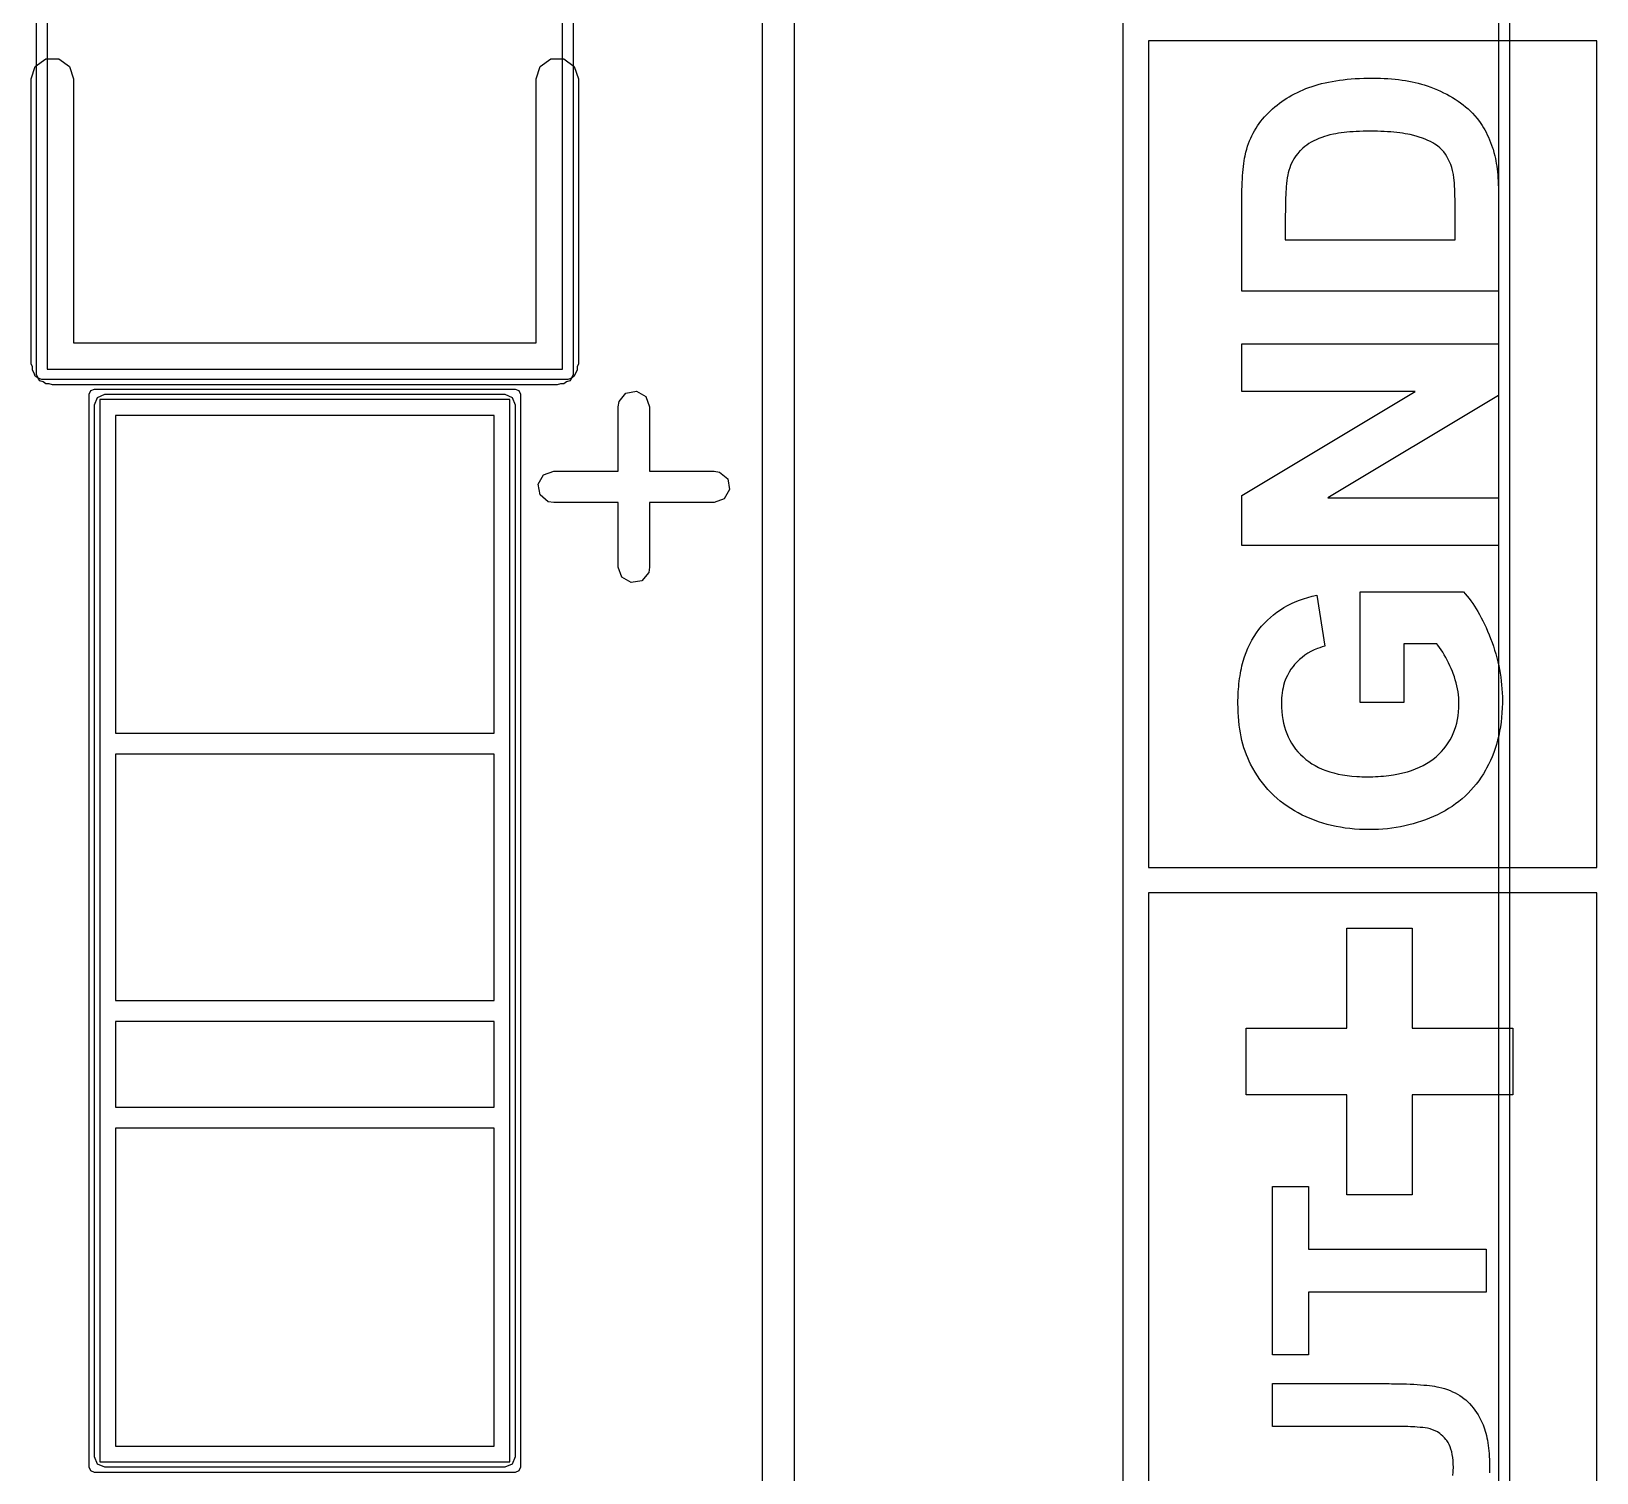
# Model space of a CAD drawing. Extents: x 107 to 207, y -142 to -86.
# Drawn here: x 190.47 to 197.91, y -107.18 to -100.32 of the extents above; entities that cross this region are included whole.
import ezdxf

# ---------------------------------------------------------------- set-up
doc = ezdxf.new("R2010")
doc.units = 0
doc.layers.add('BLACK', color=7, linetype='CONTINUOUS')

msp = doc.modelspace()

# ---------------------------------------------------------------- linework, layer by layer
at = {"layer": 'BLACK', "linetype": 'CONTINUOUS'}
for p, q in [((193.95, -134.679373), (193.95, -86.11)), ((197.45, -110.43), (197.45, -94.18)), ((197.5, -94.205), (197.5, -110.405)), ((195.665, -109.99), (195.665, -94.6392)), ((194.1, -95.785), (194.1, -132.185)), ((190.5, -101.955), (190.5, -97.145)), ((193.05, -97.145), (193.05, -101.955)), ((190.55, -97.17), (190.55, -101.93)), ((193, -101.93), (193, -97.17)), ((195.785, -100.37), (195.785, -104.3)), ((197.915, -100.37), (195.785, -100.37)), ((197.915, -104.3), (197.915, -100.37)), ((190.475, -100.55), (190.494098, -100.491221)), ((190.494098, -100.491221), (190.544098, -100.454894)), ((190.544098, -100.454894), (190.605902, -100.454894)), ((190.605902, -100.454894), (190.655902, -100.491221)), ((190.655902, -100.491221), (190.675, -100.55)), ((192.875, -100.55), (192.894098, -100.491221)), ((192.894098, -100.491221), (192.944098, -100.454894)), ((192.944098, -100.454894), (193.005902, -100.454894)), ((193.005902, -100.454894), (193.055902, -100.491221)), ((193.055902, -100.491221), (193.075, -100.55)), ((190.475, -101.905), (190.475, -100.55)), ((190.675, -100.55), (190.675, -101.805)), ((192.875, -101.805), (192.875, -100.55)), ((193.075, -100.55), (193.075, -101.905)), ((196.547508, -100.591503), (196.561984, -100.586415)), ((196.561984, -100.586415), (196.57678, -100.581624)), ((196.57678, -100.581624), (196.592003, -100.577142)), ((196.592003, -100.577142), (196.607655, -100.572969)), ((196.607655, -100.572969), (196.623735, -100.569105)), ((196.623735, -100.569105), (196.640243, -100.56555)), ((196.640243, -100.56555), (196.657179, -100.562304)), ((196.657179, -100.562304), (196.674544, -100.559367)), ((196.674544, -100.559367), (196.692337, -100.55674)), ((196.692337, -100.55674), (196.710557, -100.554421)), ((196.710557, -100.554421), (196.729207, -100.552412)), ((196.729207, -100.552412), (196.748284, -100.550712)), ((196.748284, -100.550712), (196.767789, -100.549321)), ((196.767789, -100.549321), (196.787723, -100.548239)), ((196.787723, -100.548239), (196.808085, -100.547466)), ((196.808085, -100.547466), (196.828875, -100.547003)), ((196.828875, -100.547003), (196.850093, -100.546848)), ((196.850093, -100.546848), (196.868726, -100.546993)), ((196.868726, -100.546993), (196.887036, -100.54743)), ((196.887036, -100.54743), (196.905024, -100.548157)), ((196.905024, -100.548157), (196.922688, -100.549174)), ((196.922688, -100.549174), (196.94003, -100.550483)), ((196.94003, -100.550483), (196.957048, -100.552082)), ((196.957048, -100.552082), (196.973744, -100.553973)), ((196.973744, -100.553973), (196.990117, -100.556154)), ((196.990117, -100.556154), (197.006168, -100.558625)), ((197.006168, -100.558625), (197.021895, -100.561388)), ((197.021895, -100.561388), (197.037299, -100.564441)), ((197.037299, -100.564441), (197.052381, -100.567786)), ((197.052381, -100.567786), (197.06714, -100.571421)), ((197.06714, -100.571421), (197.081576, -100.575347)), ((197.081576, -100.575347), (197.095689, -100.579563)), ((197.095689, -100.579563), (197.109479, -100.584071)), ((197.109479, -100.584071), (197.125914, -100.589865)), ((196.407012, -100.666209), (196.418365, -100.657998)), ((196.418365, -100.657998), (196.430001, -100.650071)), ((196.430001, -100.650071), (196.441922, -100.642428)), ((196.441922, -100.642428), (196.454127, -100.635069)), ((196.454127, -100.635069), (196.466615, -100.627993)), ((196.466615, -100.627993), (196.479387, -100.621202)), ((196.479387, -100.621202), (196.492444, -100.614694)), ((196.492444, -100.614694), (196.505784, -100.60847)), ((196.505784, -100.60847), (196.519408, -100.602531)), ((196.519408, -100.602531), (196.533316, -100.596875)), ((196.533316, -100.596875), (196.547508, -100.591503)), ((197.125914, -100.589865), (197.141953, -100.595964)), ((197.141953, -100.595964), (197.157595, -100.602367)), ((197.157595, -100.602367), (197.172842, -100.609075)), ((197.172842, -100.609075), (197.187692, -100.616087)), ((197.187692, -100.616087), (197.202146, -100.623404)), ((197.202146, -100.623404), (197.216204, -100.631026)), ((197.216204, -100.631026), (197.229866, -100.638952)), ((197.229866, -100.638952), (197.243132, -100.647183)), ((197.243132, -100.647183), (197.256002, -100.655718)), ((197.256002, -100.655718), (197.268475, -100.664557)), ((196.327071, -100.741735), (196.335837, -100.731421)), ((196.335837, -100.731421), (196.344987, -100.721343)), ((196.344987, -100.721343), (196.354521, -100.7115)), ((196.354521, -100.7115), (196.364441, -100.701893)), ((196.364441, -100.701893), (196.374658, -100.692546)), ((196.374658, -100.692546), (196.385158, -100.683484)), ((196.385158, -100.683484), (196.395943, -100.674705)), ((196.395943, -100.674705), (196.407012, -100.666209)), ((197.268475, -100.664557), (197.280553, -100.673702)), ((197.280553, -100.673702), (197.292234, -100.68315)), ((197.292234, -100.68315), (197.303519, -100.692904)), ((197.303519, -100.692904), (197.314408, -100.702962)), ((197.314408, -100.702962), (197.324901, -100.713324)), ((197.324901, -100.713324), (197.336364, -100.725638)), ((197.336364, -100.725638), (197.347343, -100.73873)), ((196.276486, -100.820539), (196.282558, -100.808574)), ((196.282558, -100.808574), (196.289015, -100.796845)), ((196.289015, -100.796845), (196.295857, -100.785351)), ((196.295857, -100.785351), (196.303084, -100.774093)), ((196.303084, -100.774093), (196.310695, -100.763072)), ((196.310695, -100.763072), (196.318691, -100.752286)), ((196.318691, -100.752286), (196.327071, -100.741735)), ((196.675712, -100.810975), (196.663962, -100.813213)), ((196.687972, -100.808931), (196.675712, -100.810975)), ((196.700743, -100.807082), (196.687972, -100.808931)), ((196.714025, -100.805428), (196.700743, -100.807082)), ((196.727818, -100.803968), (196.714025, -100.805428)), ((196.742121, -100.802703), (196.727818, -100.803968)), ((196.756935, -100.801633), (196.742121, -100.802703)), ((196.772259, -100.800757), (196.756935, -100.801633)), ((196.788094, -100.800076), (196.772259, -100.800757)), ((196.804439, -100.799589), (196.788094, -100.800076)), ((196.821296, -100.799297), (196.804439, -100.799589)), ((196.838662, -100.7992), (196.821296, -100.799297)), ((196.85609, -100.799297), (196.838662, -100.7992)), ((196.873055, -100.799589), (196.85609, -100.799297)), ((196.889557, -100.800076), (196.873055, -100.799589)), ((196.905597, -100.800757), (196.889557, -100.800076)), ((196.921175, -100.801633), (196.905597, -100.800757)), ((196.936289, -100.802703), (196.921175, -100.801633)), ((196.950942, -100.803968), (196.936289, -100.802703)), ((196.965131, -100.805428), (196.950942, -100.803968)), ((196.978859, -100.807082), (196.965131, -100.805428)), ((196.992123, -100.808931), (196.978859, -100.807082)), ((197.004925, -100.810975), (196.992123, -100.808931)), ((197.017265, -100.813213), (197.004925, -100.810975)), ((197.347343, -100.73873), (197.357838, -100.7526)), ((197.357838, -100.7526), (197.364565, -100.762279)), ((197.364565, -100.762279), (197.371077, -100.772304)), ((197.371077, -100.772304), (197.377374, -100.782674)), ((197.377374, -100.782674), (197.383456, -100.79339)), ((197.383456, -100.79339), (197.389322, -100.804452)), ((197.389322, -100.804452), (197.394973, -100.81586)), ((196.247756, -100.899372), (196.251893, -100.883903)), ((196.251893, -100.883903), (196.256043, -100.870759)), ((196.256043, -100.870759), (196.260576, -100.85785)), ((196.260576, -100.85785), (196.265495, -100.845177)), ((196.265495, -100.845177), (196.270798, -100.83274)), ((196.270798, -100.83274), (196.276486, -100.820539)), ((196.51825, -100.879847), (196.506916, -100.890517)), ((196.527436, -100.872253), (196.51825, -100.879847)), ((196.537209, -100.865009), (196.527436, -100.872253)), ((196.54757, -100.858116), (196.537209, -100.865009)), ((196.558518, -100.851573), (196.54757, -100.858116)), ((196.570053, -100.84538), (196.558518, -100.851573)), ((196.582176, -100.839538), (196.570053, -100.84538)), ((196.594886, -100.834046), (196.582176, -100.839538)), ((196.608183, -100.828904), (196.594886, -100.834046)), ((196.622068, -100.824112), (196.608183, -100.828904)), ((196.631775, -100.821096), (196.622068, -100.824112)), ((196.647294, -100.816935), (196.631775, -100.821096)), ((196.663962, -100.813213), (196.647294, -100.816935)), ((197.029142, -100.815646), (197.017265, -100.813213)), ((197.04609, -100.81966), (197.029142, -100.815646)), ((197.061998, -100.824112), (197.04609, -100.81966)), ((197.07204, -100.827247), (197.061998, -100.824112)), ((197.086429, -100.832164), (197.07204, -100.827247)), ((197.100008, -100.837338), (197.086429, -100.832164)), ((197.112779, -100.84277), (197.100008, -100.837338)), ((197.124741, -100.84846), (197.112779, -100.84277)), ((197.135895, -100.854407), (197.124741, -100.84846)), ((197.146239, -100.860612), (197.135895, -100.854407)), ((197.158773, -100.869285), (197.146239, -100.860612)), ((197.169869, -100.878417), (197.158773, -100.869285)), ((197.179528, -100.888006), (197.169869, -100.878417)), ((197.394973, -100.81586), (197.400409, -100.827613)), ((197.400409, -100.827613), (197.40563, -100.839712)), ((197.40563, -100.839712), (197.410635, -100.852157)), ((197.410635, -100.852157), (197.415426, -100.864948)), ((197.415426, -100.864948), (197.420001, -100.878085)), ((197.420001, -100.878085), (197.422207, -100.884782)), ((197.422207, -100.884782), (197.426817, -100.900426)), ((196.236065, -100.96689), (196.237784, -100.953352)), ((196.237784, -100.953352), (196.239683, -100.940375)), ((196.239683, -100.940375), (196.241763, -100.927958)), ((196.241763, -100.927958), (196.244025, -100.916103)), ((196.244025, -100.916103), (196.247756, -100.899372)), ((196.465152, -100.950768), (196.460331, -100.961846)), ((196.470457, -100.940118), (196.465152, -100.950768)), ((196.476246, -100.929896), (196.470457, -100.940118)), ((196.484718, -100.916931), (196.476246, -100.929896)), ((196.494051, -100.904726), (196.484718, -100.916931)), ((196.504245, -100.893282), (196.494051, -100.904726)), ((196.506916, -100.890517), (196.504245, -100.893282)), ((197.188073, -100.898068), (197.179528, -100.888006)), ((197.195978, -100.908761), (197.188073, -100.898068)), ((197.203241, -100.920086), (197.195978, -100.908761)), ((197.209863, -100.932043), (197.203241, -100.920086)), ((197.215844, -100.944633), (197.209863, -100.932043)), ((197.221183, -100.957854), (197.215844, -100.944633)), ((197.225882, -100.971707), (197.221183, -100.957854)), ((197.426817, -100.900426), (197.430973, -100.917024)), ((197.430973, -100.917024), (197.433491, -100.928618)), ((197.433491, -100.928618), (197.435809, -100.940636)), ((197.435809, -100.940636), (197.437924, -100.953077)), ((197.437924, -100.953077), (197.439839, -100.965942)), ((196.230186, -101.042997), (196.231, -101.026654)), ((196.231, -101.026654), (196.231995, -101.010871)), ((196.231995, -101.010871), (196.233171, -100.99565)), ((196.233171, -100.99565), (196.234528, -100.98099)), ((196.234528, -100.98099), (196.236065, -100.96689)), ((196.442231, -101.033132), (196.440617, -101.047584)), ((196.444051, -101.020406), (196.442231, -101.033132)), ((196.446799, -101.006122), (196.444051, -101.020406)), ((196.448775, -100.997644), (196.446799, -101.006122)), ((196.452143, -100.985284), (196.448775, -100.997644)), ((196.455995, -100.973351), (196.452143, -100.985284)), ((196.460331, -100.961846), (196.455995, -100.973351)), ((197.229939, -100.986192), (197.225882, -100.971707)), ((197.231359, -100.992093), (197.229939, -100.986192)), ((197.233924, -101.005227), (197.231359, -100.992093)), ((197.236122, -101.020138), (197.233924, -101.005227)), ((197.23753, -101.032487), (197.236122, -101.020138)), ((197.238732, -101.045836), (197.23753, -101.032487)), ((197.439839, -100.965942), (197.441551, -100.979231)), ((197.441551, -100.979231), (197.443063, -100.992943)), ((197.443063, -100.992943), (197.444372, -101.007079)), ((197.444372, -101.007079), (197.445481, -101.021639)), ((197.445481, -101.021639), (197.446387, -101.036622)), ((196.228739, -101.11398), (196.22883, -101.095393)), ((196.22883, -101.095393), (196.229101, -101.077366)), ((196.229101, -101.077366), (196.229553, -101.059901)), ((196.229553, -101.059901), (196.230186, -101.042997)), ((196.43701, -101.101297), (196.436461, -101.115342)), ((196.437652, -101.088018), (196.43701, -101.101297)), ((196.438384, -101.075507), (196.437652, -101.088018)), ((196.439209, -101.063763), (196.438384, -101.075507)), ((196.440617, -101.047584), (196.439209, -101.063763)), ((197.239728, -101.060184), (197.238732, -101.045836)), ((197.240518, -101.075532), (197.239728, -101.060184)), ((197.241102, -101.09188), (197.240518, -101.075532)), ((197.24148, -101.109226), (197.241102, -101.09188)), ((197.241617, -101.121346), (197.24148, -101.109226)), ((197.446387, -101.036622), (197.447093, -101.052029)), ((197.447093, -101.052029), (197.447596, -101.067859)), ((197.447596, -101.067859), (197.447899, -101.084113)), ((197.447899, -101.084113), (197.448, -101.100791)), ((197.448, -101.100791), (197.448, -101.560065)), ((196.228739, -101.31592), (196.228739, -101.11398)), ((196.435179, -101.179195), (196.435087, -101.197076)), ((196.435362, -101.162081), (196.435179, -101.179195)), ((196.435637, -101.145734), (196.435362, -101.162081)), ((196.436003, -101.130155), (196.435637, -101.145734)), ((196.436461, -101.115342), (196.436003, -101.130155)), ((197.241663, -101.13391), (197.241617, -101.121346)), ((197.241663, -101.31592), (197.241663, -101.13391)), ((196.435087, -101.197076), (196.435076, -101.206304)), ((196.435076, -101.206304), (196.435076, -101.31592)), ((196.228739, -101.560065), (196.228739, -101.31592)), ((196.435076, -101.31592), (197.241663, -101.31592)), ((197.448, -101.560065), (196.228739, -101.560065)), ((190.675, -101.805), (192.875, -101.805)), ((196.228739, -102.036925), (196.228739, -101.810365)), ((196.228739, -101.810365), (197.448, -101.810365)), ((197.448, -101.810365), (197.448, -102.055096)), ((190.479894, -101.920062), (190.475, -101.905)), ((190.479894, -101.935902), (190.479894, -101.920062)), ((193.075, -101.905), (193.070106, -101.920062)), ((193.070106, -101.920062), (193.070106, -101.935902)), ((190.489203, -101.948715), (190.479894, -101.935902)), ((190.494098, -101.963779), (190.489203, -101.948715)), ((190.506911, -101.973088), (190.494098, -101.963779)), ((190.507322, -101.972678), (190.5, -101.955)), ((190.516221, -101.985902), (190.506911, -101.973088)), ((190.525, -101.98), (190.507322, -101.972678)), ((190.531284, -101.990796), (190.516221, -101.985902)), ((193.025, -101.98), (190.525, -101.98)), ((190.544098, -102.000106), (190.531284, -101.990796)), ((190.559937, -102.000106), (190.544098, -102.000106)), ((190.55, -101.93), (193, -101.93)), ((190.575, -102.005), (190.559937, -102.000106)), ((192.990063, -102.000106), (192.975, -102.005)), ((193.005902, -102.000106), (192.990063, -102.000106)), ((193.018715, -101.990796), (193.005902, -102.000106)), ((193.033779, -101.985902), (193.018715, -101.990796)), ((193.042678, -101.972678), (193.025, -101.98)), ((193.043088, -101.973088), (193.033779, -101.985902)), ((193.05, -101.955), (193.042678, -101.972678)), ((193.055902, -101.963779), (193.043088, -101.973088)), ((193.060796, -101.948715), (193.055902, -101.963779)), ((193.070106, -101.935902), (193.060796, -101.948715)), ((192.975, -102.005), (190.575, -102.005)), ((190.75, -102.05), (190.757322, -102.032322)), ((190.75, -107.15), (190.75, -102.05)), ((190.757322, -102.032322), (190.775, -102.025)), ((190.775, -102.025), (192.775, -102.025)), ((190.775, -102.1), (190.789645, -102.064645)), ((190.789645, -102.064645), (190.825, -102.05)), ((190.8, -102.075), (190.8, -107.125)), ((192.75, -102.075), (190.8, -102.075)), ((190.825, -102.05), (192.725, -102.05)), ((192.725, -102.05), (192.760355, -102.064645)), ((192.75, -107.125), (192.75, -102.075)), ((192.760355, -102.064645), (192.775, -102.1)), ((192.775, -102.025), (192.792678, -102.032322)), ((192.792678, -102.032322), (192.8, -102.05)), ((192.8, -102.05), (192.8, -107.15)), ((193.268389, -102.083395), (193.301366, -102.044095)), ((193.301366, -102.044095), (193.35189, -102.035186)), ((193.35189, -102.035186), (193.396319, -102.060838)), ((193.396319, -102.060838), (193.413866, -102.109047)), ((196.228739, -102.53137), (197.052619, -102.036925)), ((197.052619, -102.036925), (196.228739, -102.036925)), ((197.448, -102.055096), (196.636429, -102.542214)), ((190.775, -107.1), (190.775, -102.1)), ((190.875, -102.15), (190.875, -103.661)), ((192.675, -102.15), (190.875, -102.15)), ((192.675, -103.661), (192.675, -102.15)), ((192.775, -102.1), (192.775, -107.1)), ((193.263866, -102.109047), (193.268389, -102.083395)), ((193.263866, -102.414999), (193.263866, -102.109047)), ((193.413866, -102.109047), (193.413866, -102.414999)), ((192.884053, -102.476975), (192.909705, -102.432546)), ((192.909705, -102.432546), (192.957914, -102.414999)), ((192.957914, -102.414999), (193.263866, -102.414999)), ((193.413866, -102.414999), (193.719819, -102.414999)), ((193.719819, -102.414999), (193.745471, -102.419522)), ((193.745471, -102.419522), (193.784771, -102.452499)), ((192.892962, -102.527499), (192.884053, -102.476975)), ((193.79368, -102.503023), (193.768028, -102.547452)), ((193.784771, -102.452499), (193.79368, -102.503023)), ((192.932262, -102.560476), (192.892962, -102.527499)), ((192.957914, -102.564999), (192.932262, -102.560476)), ((193.263866, -102.564999), (192.957914, -102.564999)), ((193.263866, -102.870951), (193.263866, -102.564999)), ((193.719819, -102.564999), (193.413866, -102.564999)), ((193.413866, -102.564999), (193.413866, -102.870951)), ((193.768028, -102.547452), (193.719819, -102.564999)), ((196.228739, -102.768774), (196.228739, -102.53137)), ((196.636429, -102.542214), (197.448, -102.542214)), ((197.448, -102.542214), (197.448, -102.768774)), ((197.448, -102.768774), (196.228739, -102.768774)), ((193.281413, -102.91916), (193.263866, -102.870951)), ((193.413866, -102.870951), (193.409343, -102.896603)), ((193.325842, -102.944812), (193.281413, -102.91916)), ((193.376366, -102.935903), (193.325842, -102.944812)), ((193.409343, -102.896603), (193.376366, -102.935903)), ((196.463963, -103.044958), (196.482671, -103.036536)), ((196.482671, -103.036536), (196.501974, -103.028819)), ((196.501974, -103.028819), (196.521872, -103.021808)), ((196.521872, -103.021808), (196.542365, -103.015502)), ((196.542365, -103.015502), (196.563454, -103.009901)), ((196.563454, -103.009901), (196.585138, -103.005006)), ((196.585138, -103.005006), (196.622654, -103.247392)), ((196.791475, -103.515278), (196.791475, -102.989179)), ((196.791475, -102.989179), (197.281524, -102.989179)), ((197.281524, -102.989179), (197.290651, -102.999045)), ((197.290651, -102.999045), (197.29964, -103.009448)), ((197.29964, -103.009448), (197.308493, -103.020386)), ((197.308493, -103.020386), (197.317207, -103.03186)), ((197.317207, -103.03186), (197.325785, -103.04387)), ((197.325785, -103.04387), (197.334225, -103.056416)), ((196.349681, -103.123657), (196.364221, -103.110299)), ((196.364221, -103.110299), (196.379356, -103.097645)), ((196.379356, -103.097645), (196.395087, -103.085697)), ((196.395087, -103.085697), (196.411413, -103.074455)), ((196.411413, -103.074455), (196.428334, -103.063917)), ((196.428334, -103.063917), (196.445851, -103.054085)), ((196.445851, -103.054085), (196.463963, -103.044958)), ((197.334225, -103.056416), (197.342528, -103.069497)), ((197.342528, -103.069497), (197.350693, -103.083115)), ((197.350693, -103.083115), (197.358721, -103.097268)), ((197.358721, -103.097268), (197.366612, -103.111957)), ((197.366612, -103.111957), (197.374365, -103.127181)), ((196.286277, -103.201088), (196.297565, -103.184141)), ((196.297565, -103.184141), (196.309632, -103.167965)), ((196.309632, -103.167965), (196.322386, -103.15249)), ((196.322386, -103.15249), (196.335736, -103.137721)), ((196.335736, -103.137721), (196.349681, -103.123657)), ((197.374365, -103.127181), (197.381981, -103.142942)), ((197.381981, -103.142942), (197.389459, -103.159238)), ((197.389459, -103.159238), (197.3968, -103.17607)), ((197.3968, -103.17607), (197.404004, -103.193438)), ((196.248908, -103.276596), (196.257082, -103.256562)), ((196.257082, -103.256562), (196.266035, -103.237299)), ((196.266035, -103.237299), (196.275767, -103.218808)), ((196.275767, -103.218808), (196.286277, -103.201088)), ((196.572085, -103.265306), (196.55664, -103.272864)), ((196.588235, -103.258541), (196.572085, -103.265306)), ((196.599395, -103.254472), (196.588235, -103.258541)), ((196.610867, -103.250756), (196.599395, -103.254472)), ((196.622654, -103.247392), (196.610867, -103.250756)), ((197.154908, -103.235669), (196.997811, -103.235669)), ((196.997811, -103.235669), (196.997811, -103.515278)), ((197.160352, -103.242678), (197.154908, -103.235669)), ((197.168325, -103.253509), (197.160352, -103.242678)), ((197.176066, -103.264721), (197.168325, -103.253509)), ((197.183575, -103.276315), (197.176066, -103.264721)), ((197.404004, -103.193438), (197.41107, -103.211342)), ((197.41107, -103.211342), (197.417813, -103.229529)), ((197.417813, -103.229529), (197.424122, -103.247745)), ((197.424122, -103.247745), (197.429995, -103.265991)), ((197.429995, -103.265991), (197.435433, -103.284267)), ((196.226428, -103.352793), (196.229055, -103.341329)), ((196.229055, -103.341329), (196.234894, -103.31898)), ((196.234894, -103.31898), (196.241512, -103.297402)), ((196.241512, -103.297402), (196.248908, -103.276596)), ((196.478793, -103.334873), (196.471712, -103.343526)), ((196.490003, -103.322555), (196.478793, -103.334873)), ((196.501919, -103.31103), (196.490003, -103.322555)), ((196.51454, -103.300298), (196.501919, -103.31103)), ((196.527868, -103.29036), (196.51454, -103.300298)), ((196.541901, -103.281215), (196.527868, -103.29036)), ((196.55664, -103.272864), (196.541901, -103.281215)), ((197.190852, -103.28829), (197.183575, -103.276315)), ((197.197897, -103.300646), (197.190852, -103.28829)), ((197.204711, -103.313384), (197.197897, -103.300646)), ((197.211292, -103.326502), (197.204711, -103.313384)), ((197.217642, -103.340002), (197.211292, -103.326502)), ((197.22376, -103.353884), (197.217642, -103.340002)), ((197.435433, -103.284267), (197.440436, -103.302572)), ((197.440436, -103.302572), (197.445004, -103.320908)), ((197.445004, -103.320908), (197.449138, -103.339273)), ((197.449138, -103.339273), (197.452836, -103.357668)), ((196.21475, -103.425629), (196.21621, -103.413007)), ((196.21621, -103.413007), (196.217864, -103.400579)), ((196.217864, -103.400579), (196.219713, -103.388343)), ((196.219713, -103.388343), (196.221757, -103.3763)), ((196.221757, -103.3763), (196.223995, -103.36445)), ((196.223995, -103.36445), (196.226428, -103.352793)), ((196.437956, -103.401229), (196.431951, -103.4172)), ((196.444934, -103.385876), (196.437956, -103.401229)), ((196.452887, -103.371141), (196.444934, -103.385876)), ((196.461812, -103.357025), (196.452887, -103.371141)), ((196.471712, -103.343526), (196.461812, -103.357025)), ((197.229646, -103.368146), (197.22376, -103.353884)), ((197.233373, -103.377779), (197.229646, -103.368146)), ((197.238512, -103.39222), (197.233373, -103.377779)), ((197.24311, -103.406651), (197.238512, -103.39222)), ((197.247167, -103.421071), (197.24311, -103.406651)), ((197.452836, -103.357668), (197.456098, -103.376093)), ((197.456098, -103.376093), (197.458926, -103.394547)), ((197.458926, -103.394547), (197.461319, -103.413031)), ((197.461319, -103.413031), (197.463277, -103.431545)), ((196.210371, -103.49163), (196.210857, -103.478044)), ((196.210857, -103.478044), (196.211538, -103.464651)), ((196.211538, -103.464651), (196.212414, -103.451451)), ((196.212414, -103.451451), (196.213485, -103.438443)), ((196.213485, -103.438443), (196.21475, -103.425629)), ((196.418265, -103.48105), (196.417183, -103.493552)), ((196.41978, -103.468823), (196.418265, -103.48105)), ((196.421727, -103.45687), (196.41978, -103.468823)), ((196.424108, -103.445192), (196.421727, -103.45687)), ((196.426921, -103.433789), (196.424108, -103.445192)), ((196.431951, -103.4172), (196.426921, -103.433789)), ((197.250684, -103.435481), (197.247167, -103.421071)), ((197.253659, -103.449881), (197.250684, -103.435481)), ((197.256093, -103.464271), (197.253659, -103.449881)), ((197.257987, -103.47865), (197.256093, -103.464271)), ((197.259339, -103.493019), (197.257987, -103.47865)), ((197.463277, -103.431545), (197.4648, -103.450089)), ((197.4648, -103.450089), (197.465887, -103.468663)), ((197.465887, -103.468663), (197.46654, -103.487266)), ((197.46654, -103.487266), (197.466757, -103.505899)), ((196.209981, -103.519381), (196.210079, -103.505409)), ((196.210217, -103.540776), (196.209981, -103.519381)), ((196.210079, -103.505409), (196.210371, -103.49163)), ((196.210925, -103.561728), (196.210217, -103.540776)), ((196.212104, -103.582239), (196.210925, -103.561728)), ((196.416534, -103.506329), (196.416318, -103.519381)), ((196.416318, -103.519381), (196.41672, -103.539128)), ((196.417183, -103.493552), (196.416534, -103.506329)), ((196.41672, -103.539128), (196.417925, -103.558362)), ((196.417925, -103.558362), (196.419934, -103.577084)), ((196.997811, -103.515278), (196.791475, -103.515278)), ((197.256588, -103.577786), (197.258717, -103.559562)), ((197.258717, -103.559562), (197.259995, -103.540875)), ((197.260151, -103.507378), (197.259339, -103.493019)), ((197.259995, -103.540875), (197.260421, -103.521726)), ((197.260421, -103.521726), (197.260151, -103.507378)), ((197.464804, -103.563971), (197.462929, -103.586534)), ((197.466054, -103.541027), (197.464804, -103.563971)), ((197.466679, -103.517703), (197.466054, -103.541027)), ((197.466757, -103.505899), (197.466679, -103.517703)), ((196.213755, -103.602308), (196.212104, -103.582239)), ((196.215878, -103.621935), (196.213755, -103.602308)), ((196.218472, -103.641119), (196.215878, -103.621935)), ((196.419934, -103.577084), (196.422747, -103.595292)), ((196.422747, -103.595292), (196.426364, -103.612987)), ((196.426364, -103.612987), (196.430785, -103.63017)), ((196.430785, -103.63017), (196.436009, -103.646839)), ((197.239552, -103.646058), (197.245089, -103.629684)), ((197.245089, -103.629684), (197.249774, -103.612848)), ((197.249774, -103.612848), (197.253607, -103.595548)), ((197.253607, -103.595548), (197.256588, -103.577786)), ((197.457303, -103.630521), (197.453552, -103.651944)), ((197.460428, -103.608717), (197.457303, -103.630521)), ((197.462929, -103.586534), (197.460428, -103.608717)), ((190.875, -103.661), (192.675, -103.661)), ((196.221538, -103.659862), (196.218472, -103.641119)), ((196.225076, -103.678163), (196.221538, -103.659862)), ((196.229085, -103.696023), (196.225076, -103.678163)), ((196.233566, -103.71344), (196.229085, -103.696023)), ((196.238519, -103.730415), (196.233566, -103.71344)), ((196.436009, -103.646839), (196.442036, -103.662996)), ((196.442036, -103.662996), (196.448868, -103.67864)), ((196.448868, -103.67864), (196.456503, -103.693771)), ((196.456503, -103.693771), (196.464942, -103.708388)), ((196.464942, -103.708388), (196.474185, -103.722493)), ((197.199092, -103.720991), (197.208887, -103.70693)), ((197.208887, -103.70693), (197.217831, -103.692406)), ((197.217831, -103.692406), (197.225923, -103.677419)), ((197.225923, -103.677419), (197.233163, -103.66197)), ((197.233163, -103.66197), (197.239552, -103.646058)), ((197.444175, -103.69365), (197.438549, -103.713933)), ((197.449176, -103.672987), (197.444175, -103.69365)), ((197.453552, -103.651944), (197.449176, -103.672987)), ((190.875, -103.761), (190.875, -104.931)), ((192.675, -103.761), (190.875, -103.761)), ((192.675, -104.931), (192.675, -103.761)), ((196.243943, -103.746948), (196.238519, -103.730415)), ((196.249839, -103.76304), (196.243943, -103.746948)), ((196.256207, -103.778689), (196.249839, -103.76304)), ((196.263047, -103.793897), (196.256207, -103.778689)), ((196.474185, -103.722493), (196.484231, -103.736086)), ((196.484231, -103.736086), (196.495081, -103.749165)), ((196.495081, -103.749165), (196.506735, -103.761731)), ((196.506735, -103.761731), (196.519193, -103.773784)), ((196.519193, -103.773784), (196.532406, -103.785213)), ((196.532406, -103.785213), (196.5464, -103.795904)), ((197.12243, -103.795006), (197.137336, -103.784182)), ((197.137336, -103.784182), (197.151391, -103.772612)), ((197.151391, -103.772612), (197.164594, -103.760401)), ((197.164594, -103.760401), (197.176945, -103.747727)), ((197.176945, -103.747727), (197.188444, -103.73459)), ((197.188444, -103.73459), (197.199092, -103.720991)), ((197.417921, -103.7725), (197.409794, -103.791263)), ((197.425422, -103.753358), (197.417921, -103.7725)), ((197.432298, -103.733835), (197.425422, -103.753358)), ((197.438549, -103.713933), (197.432298, -103.733835)), ((196.270358, -103.808662), (196.263047, -103.793897)), ((196.280482, -103.827427), (196.270358, -103.808662)), ((196.291145, -103.845619), (196.280482, -103.827427)), ((196.302345, -103.863239), (196.291145, -103.845619)), ((196.5464, -103.795904), (196.561175, -103.805857)), ((196.561175, -103.805857), (196.57673, -103.815074)), ((196.57673, -103.815074), (196.593067, -103.823553)), ((196.593067, -103.823553), (196.610184, -103.831295)), ((196.610184, -103.831295), (196.628082, -103.838299)), ((196.628082, -103.838299), (196.646761, -103.844566)), ((196.646761, -103.844566), (196.666221, -103.850096)), ((196.666221, -103.850096), (196.686461, -103.854888)), ((196.686461, -103.854888), (196.707482, -103.858944)), ((196.707482, -103.858944), (196.729284, -103.862261)), ((196.729284, -103.862261), (196.751867, -103.864842)), ((196.914485, -103.863588), (196.926517, -103.862188)), ((196.926517, -103.862188), (196.938335, -103.860602)), ((196.938335, -103.860602), (196.949941, -103.858829)), ((196.949941, -103.858829), (196.972514, -103.854724)), ((196.972514, -103.854724), (196.994234, -103.849871)), ((196.994234, -103.849871), (197.015103, -103.844273)), ((197.015103, -103.844273), (197.035121, -103.837928)), ((197.035121, -103.837928), (197.054286, -103.830837)), ((197.054286, -103.830837), (197.0726, -103.822999)), ((197.0726, -103.822999), (197.090062, -103.814414)), ((197.090062, -103.814414), (197.106672, -103.805083)), ((197.106672, -103.805083), (197.12243, -103.795006)), ((197.376474, -103.853855), (197.365668, -103.870656)), ((197.386743, -103.836506), (197.376474, -103.853855)), ((197.391666, -103.827647), (197.386743, -103.836506)), ((197.401043, -103.809645), (197.391666, -103.827647)), ((197.409794, -103.791263), (197.401043, -103.809645)), ((196.314084, -103.880287), (196.302345, -103.863239)), ((196.32636, -103.896762), (196.314084, -103.880287)), ((196.339175, -103.912664), (196.32636, -103.896762)), ((196.352528, -103.927994), (196.339175, -103.912664)), ((196.366419, -103.942752), (196.352528, -103.927994)), ((196.751867, -103.864842), (196.775231, -103.866685)), ((196.775231, -103.866685), (196.787206, -103.86733)), ((196.787206, -103.86733), (196.799376, -103.867791)), ((196.799376, -103.867791), (196.811741, -103.868068)), ((196.811741, -103.868068), (196.824301, -103.86816)), ((196.824301, -103.86816), (196.837823, -103.868067)), ((196.837823, -103.868067), (196.851133, -103.867787)), ((196.851133, -103.867787), (196.864229, -103.86732)), ((196.864229, -103.86732), (196.877112, -103.866667)), ((196.877112, -103.866667), (196.889783, -103.865827)), ((196.889783, -103.865827), (196.90224, -103.864801)), ((196.90224, -103.864801), (196.914485, -103.863588)), ((197.317088, -103.932388), (197.303604, -103.946453)), ((197.330037, -103.917776), (197.317088, -103.932388)), ((197.34245, -103.902616), (197.330037, -103.917776)), ((197.354327, -103.88691), (197.34245, -103.902616)), ((197.365668, -103.870656), (197.354327, -103.88691)), ((196.380848, -103.956937), (196.366419, -103.942752)), ((196.395815, -103.97055), (196.380848, -103.956937)), ((196.41132, -103.98359), (196.395815, -103.97055)), ((196.427364, -103.996058), (196.41132, -103.98359)), ((196.443945, -104.007953), (196.427364, -103.996058)), ((196.461065, -104.019276), (196.443945, -104.007953)), ((197.228144, -104.008569), (197.211445, -104.01935)), ((197.244308, -103.99724), (197.228144, -104.008569)), ((197.259936, -103.985364), (197.244308, -103.99724)), ((197.275027, -103.972941), (197.259936, -103.985364)), ((197.289584, -103.959971), (197.275027, -103.972941)), ((197.303604, -103.946453), (197.289584, -103.959971)), ((196.478722, -104.030027), (196.461065, -104.019276)), ((196.496918, -104.040205), (196.478722, -104.030027)), ((196.515512, -104.049787), (196.496918, -104.040205)), ((196.534438, -104.058752), (196.515512, -104.049787)), ((196.553696, -104.067098), (196.534438, -104.058752)), ((196.573286, -104.074826), (196.553696, -104.067098)), ((196.593209, -104.081936), (196.573286, -104.074826)), ((196.613463, -104.088427), (196.593209, -104.081936)), ((197.082057, -104.079442), (197.062528, -104.085815)), ((197.101381, -104.072516), (197.082057, -104.079442)), ((197.120502, -104.065035), (197.101381, -104.072516)), ((197.139419, -104.057), (197.120502, -104.065035)), ((197.158132, -104.048411), (197.139419, -104.057)), ((197.176439, -104.039272), (197.158132, -104.048411)), ((197.19421, -104.029585), (197.176439, -104.039272)), ((197.211445, -104.01935), (197.19421, -104.029585)), ((196.634049, -104.094301), (196.613463, -104.088427)), ((196.654967, -104.099556), (196.634049, -104.094301)), ((196.676218, -104.104192), (196.654967, -104.099556)), ((196.6978, -104.108211), (196.676218, -104.104192)), ((196.719714, -104.111611), (196.6978, -104.108211)), ((196.741961, -104.114393), (196.719714, -104.111611)), ((196.764539, -104.116557), (196.741961, -104.114393)), ((196.787449, -104.118103), (196.764539, -104.116557)), ((196.810692, -104.11903), (196.787449, -104.118103)), ((196.822437, -104.119262), (196.810692, -104.11903)), ((196.834266, -104.119339), (196.822437, -104.119262)), ((196.856036, -104.119062), (196.834266, -104.119339)), ((196.877602, -104.118231), (196.856036, -104.119062)), ((196.898965, -104.116846), (196.877602, -104.118231)), ((196.920124, -104.114906), (196.898965, -104.116846)), ((196.941078, -104.112413), (196.920124, -104.114906)), ((196.96183, -104.109365), (196.941078, -104.112413)), ((196.982377, -104.105763), (196.96183, -104.109365)), ((197.00272, -104.101607), (196.982377, -104.105763)), ((197.02286, -104.096897), (197.00272, -104.101607)), ((197.042796, -104.091633), (197.02286, -104.096897)), ((197.062528, -104.085815), (197.042796, -104.091633)), ((195.785, -104.3), (197.915, -104.3)), ((195.785, -104.42), (195.785, -109.93)), ((197.915, -104.42), (195.785, -104.42)), ((197.915, -109.93), (197.915, -104.42)), ((196.727939, -105.063579), (196.727939, -104.587452)), ((196.727939, -104.587452), (197.037443, -104.587452)), ((197.037443, -104.587452), (197.037443, -105.063579)), ((190.875, -104.931), (192.675, -104.931)), ((190.875, -105.031), (190.875, -105.439)), ((192.675, -105.031), (190.875, -105.031)), ((192.675, -105.439), (192.675, -105.031)), ((196.249614, -105.380118), (196.249614, -105.063579)), ((196.249614, -105.063579), (196.727939, -105.063579)), ((197.037443, -105.063579), (197.515769, -105.063579)), ((197.515769, -105.063579), (197.515769, -105.380118)), ((196.727939, -105.380118), (196.249614, -105.380118)), ((196.727939, -105.854926), (196.727939, -105.380118)), ((197.515769, -105.380118), (197.037443, -105.380118)), ((197.037443, -105.380118), (197.037443, -105.854926)), ((190.875, -105.439), (192.675, -105.439)), ((190.875, -105.539), (190.875, -107.05)), ((192.675, -105.539), (190.875, -105.539)), ((192.675, -107.05), (192.675, -105.539)), ((196.373949, -106.616367), (196.373949, -105.816228)), ((196.373949, -105.816228), (196.545896, -105.816228)), ((196.545896, -105.816228), (196.545896, -106.114204)), ((197.037443, -105.854926), (196.727939, -105.854926)), ((196.545896, -106.114204), (197.39, -106.114204)), ((197.39, -106.114204), (197.39, -106.317658)), ((197.39, -106.317658), (196.545896, -106.317658)), ((196.545896, -106.317658), (196.545896, -106.616367)), ((196.545896, -106.616367), (196.373949, -106.616367)), ((196.373949, -106.956109), (196.373949, -106.752899)), ((196.373949, -106.752899), (196.906643, -106.752899)), ((196.906643, -106.752899), (196.917957, -106.752915)), ((196.917957, -106.752915), (196.929061, -106.752964)), ((196.929061, -106.752964), (196.939956, -106.753045)), ((196.939956, -106.753045), (196.950641, -106.753158)), ((196.950641, -106.753158), (196.961117, -106.753304)), ((196.961117, -106.753304), (196.971383, -106.753483)), ((196.971383, -106.753483), (196.981441, -106.753694)), ((196.981441, -106.753694), (196.991288, -106.753937)), ((196.991288, -106.753937), (197.010355, -106.754521)), ((197.010355, -106.754521), (197.028585, -106.755234)), ((197.028585, -106.755234), (197.045977, -106.756078)), ((197.045977, -106.756078), (197.062531, -106.757051)), ((197.062531, -106.757051), (197.078247, -106.758154)), ((197.078247, -106.758154), (197.093126, -106.759387)), ((197.093126, -106.759387), (197.107167, -106.760749)), ((197.107167, -106.760749), (197.120371, -106.762241)), ((197.120371, -106.762241), (197.132736, -106.763863)), ((197.132736, -106.763863), (197.144264, -106.765615)), ((197.144264, -106.765615), (197.154955, -106.767496)), ((197.154955, -106.767496), (197.164808, -106.769507)), ((197.164808, -106.769507), (197.178752, -106.772823)), ((197.178752, -106.772823), (197.192285, -106.776632)), ((197.192285, -106.776632), (197.205405, -106.780934)), ((197.205405, -106.780934), (197.218114, -106.785731)), ((197.218114, -106.785731), (197.23041, -106.791021)), ((197.23041, -106.791021), (197.242294, -106.796804)), ((197.242294, -106.796804), (197.253765, -106.803082)), ((197.253765, -106.803082), (197.264825, -106.809853)), ((197.264825, -106.809853), (197.275473, -106.817118)), ((197.275473, -106.817118), (197.285708, -106.824877)), ((197.285708, -106.824877), (197.292302, -106.830324)), ((197.292302, -106.830324), (197.301826, -106.838877)), ((197.301826, -106.838877), (197.310981, -106.847958)), ((197.310981, -106.847958), (197.319767, -106.857567)), ((197.319767, -106.857567), (197.328183, -106.867705)), ((197.328183, -106.867705), (197.33623, -106.87837)), ((197.33623, -106.87837), (197.343908, -106.889563)), ((197.343908, -106.889563), (197.351217, -106.901285)), ((197.351217, -106.901285), (197.358156, -106.913534)), ((196.937173, -106.956109), (196.373949, -106.956109)), ((196.952017, -106.956144), (196.937173, -106.956109)), ((196.966322, -106.95625), (196.952017, -106.956144)), ((196.980089, -106.956427), (196.966322, -106.95625)), ((196.993319, -106.956674), (196.980089, -106.956427)), ((197.00601, -106.956991), (196.993319, -106.956674)), ((197.018163, -106.95738), (197.00601, -106.956991)), ((197.029778, -106.957839), (197.018163, -106.95738)), ((197.040854, -106.958368), (197.029778, -106.957839)), ((197.051393, -106.958968), (197.040854, -106.958368)), ((197.061394, -106.959639), (197.051393, -106.958968)), ((197.075386, -106.960777), (197.061394, -106.959639)), ((197.088167, -106.962075), (197.075386, -106.960777)), ((197.099737, -106.963531), (197.088167, -106.962075)), ((197.110097, -106.965146), (197.099737, -106.963531)), ((197.122851, -106.967894), (197.110097, -106.965146)), ((197.135102, -106.971741), (197.122851, -106.967894)), ((197.146848, -106.976686), (197.135102, -106.971741)), ((197.158091, -106.982731), (197.146848, -106.976686)), ((197.16883, -106.989876), (197.158091, -106.982731)), ((197.358156, -106.913534), (197.364727, -106.926312)), ((197.364727, -106.926312), (197.370928, -106.939618)), ((197.370928, -106.939618), (197.374856, -106.948782)), ((197.374856, -106.948782), (197.378583, -106.958211)), ((197.378583, -106.958211), (197.382069, -106.967997)), ((197.382069, -106.967997), (197.385315, -106.978139)), ((197.385315, -106.978139), (197.38832, -106.988639)), ((190.875, -107.05), (192.675, -107.05)), ((197.176554, -106.995955), (197.16883, -106.989876)), ((197.183994, -107.002652), (197.176554, -106.995955)), ((197.191151, -107.009968), (197.183994, -107.002652)), ((197.198025, -107.017902), (197.191151, -107.009968)), ((197.202343, -107.023565), (197.198025, -107.017902)), ((197.208298, -107.032685), (197.202343, -107.023565)), ((197.213626, -107.042556), (197.208298, -107.032685)), ((197.218327, -107.053178), (197.213626, -107.042556)), ((197.222401, -107.064552), (197.218327, -107.053178)), ((197.38832, -106.988639), (197.391085, -106.999495)), ((197.391085, -106.999495), (197.39361, -107.010709)), ((197.39361, -107.010709), (197.395894, -107.022279)), ((197.395894, -107.022279), (197.397937, -107.034206)), ((197.397937, -107.034206), (197.399741, -107.046489)), ((197.399741, -107.046489), (197.401303, -107.05913)), ((197.401303, -107.05913), (197.402626, -107.072127)), ((190.789645, -107.135355), (190.775, -107.1)), ((190.825, -107.15), (190.789645, -107.135355)), ((190.8, -107.125), (192.75, -107.125)), ((192.760355, -107.135355), (192.725, -107.15)), ((192.775, -107.1), (192.760355, -107.135355)), ((197.225849, -107.076677), (197.222401, -107.064552)), ((197.228669, -107.089553), (197.225849, -107.076677)), ((197.230863, -107.103181), (197.228669, -107.089553)), ((197.23243, -107.11756), (197.230863, -107.103181)), ((197.233127, -107.127564), (197.23243, -107.11756)), ((197.233545, -107.137901), (197.233127, -107.127564)), ((197.402626, -107.072127), (197.403708, -107.085481)), ((197.403708, -107.085481), (197.404549, -107.099192)), ((197.404549, -107.099192), (197.40515, -107.11326)), ((197.40515, -107.11326), (197.405511, -107.127685)), ((197.405511, -107.127685), (197.405631, -107.142466)), ((190.757322, -107.167678), (190.75, -107.15)), ((190.775, -107.175), (190.757322, -107.167678)), ((192.775, -107.175), (190.775, -107.175)), ((192.725, -107.15), (190.825, -107.15)), ((192.792678, -107.167678), (192.775, -107.175)), ((192.8, -107.15), (192.792678, -107.167678)), ((197.231318, -107.188842), (197.23276, -107.174263)), ((197.23276, -107.174263), (197.233351, -107.164196)), ((197.233351, -107.164196), (197.233647, -107.15385)), ((197.233684, -107.148572), (197.233545, -107.137901)), ((197.233647, -107.15385), (197.233684, -107.148572)), ((197.4055, -107.160208), (197.405108, -107.177408)), ((197.405631, -107.142466), (197.4055, -107.160208))]:
    msp.add_line(p, q, dxfattribs=at)

doc.saveas('drawing.dxf')
